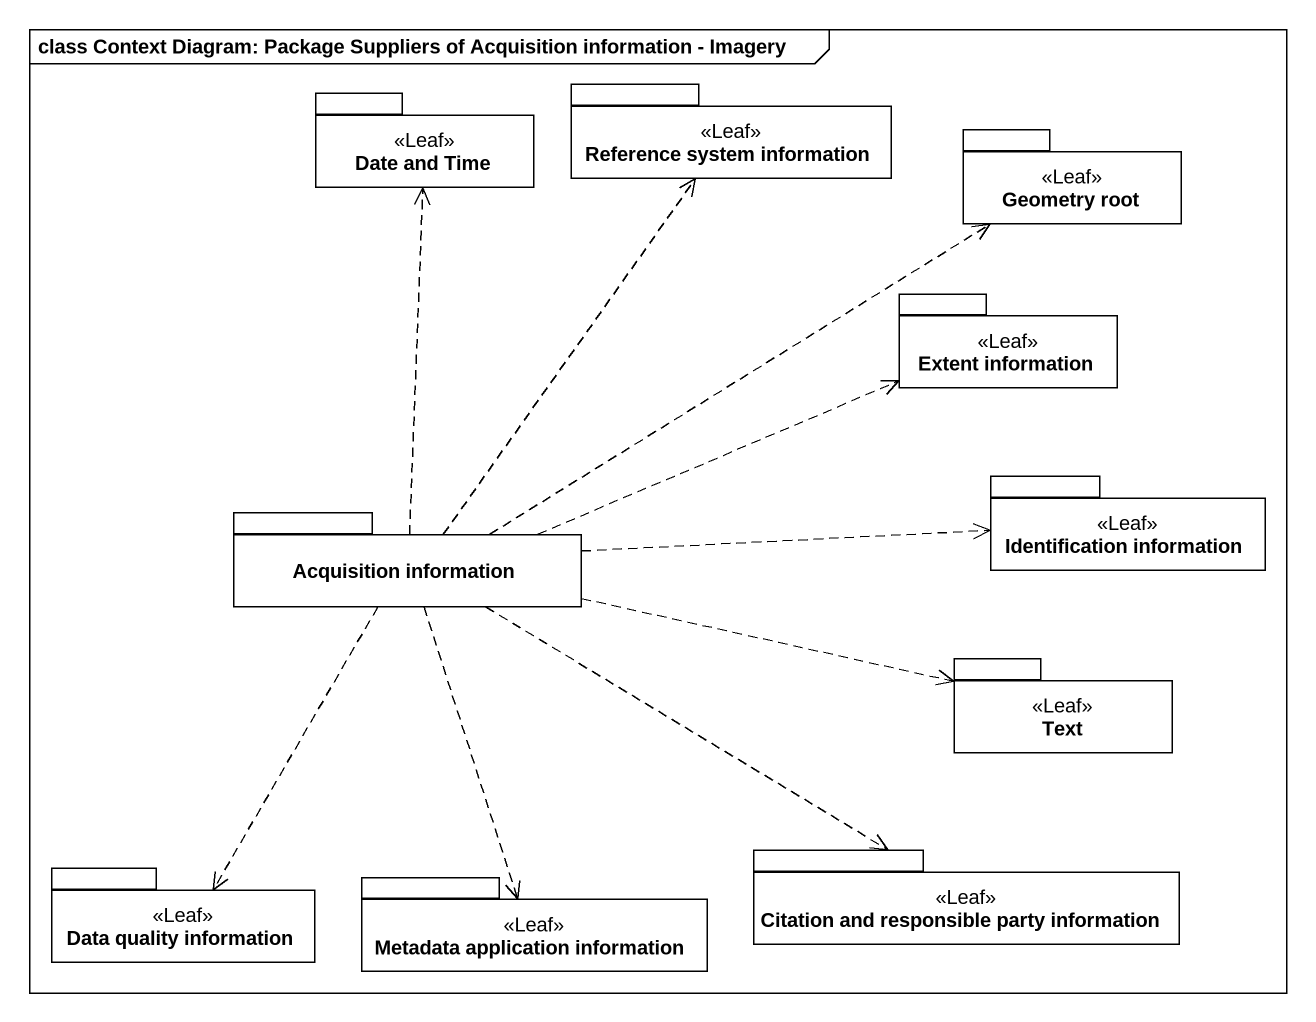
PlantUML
@startuml
mainframe class Context Diagram: Package Suppliers of Acquisition information - Imagery
package "Date and Time" as Date_and_Time <<Leaf>> {
}
package "Reference system information" as Reference_system_information <<Leaf>> {
}
package "Geometry root" as Geometry_root <<Leaf>> {
}
package "Extent information" as Extent_information <<Leaf>> {
}
package "Acquisition information" as Acquisition_information {
}
package "Identification information" as Identification_information <<Leaf>> {
}
package Text <<Leaf>> {
}
package "Data quality information" as Data_quality_information <<Leaf>> {
}
package "Metadata application information" as Metadata_application <<Leaf>> {
}
package "Citation and responsible party information" as Citation_and_responsible <<Leaf>> {
}
Acquisition_information .up.> Date_and_Time
Acquisition_information .up.> Reference_system_information
Acquisition_information .right.> Geometry_root
Acquisition_information .right.> Extent_information
Acquisition_information .right.> Identification_information
Acquisition_information .right.> Text
Acquisition_information ..> Data_quality_information
Acquisition_information ..> Metadata_application
Acquisition_information ..> Citation_and_responsible
@enduml
